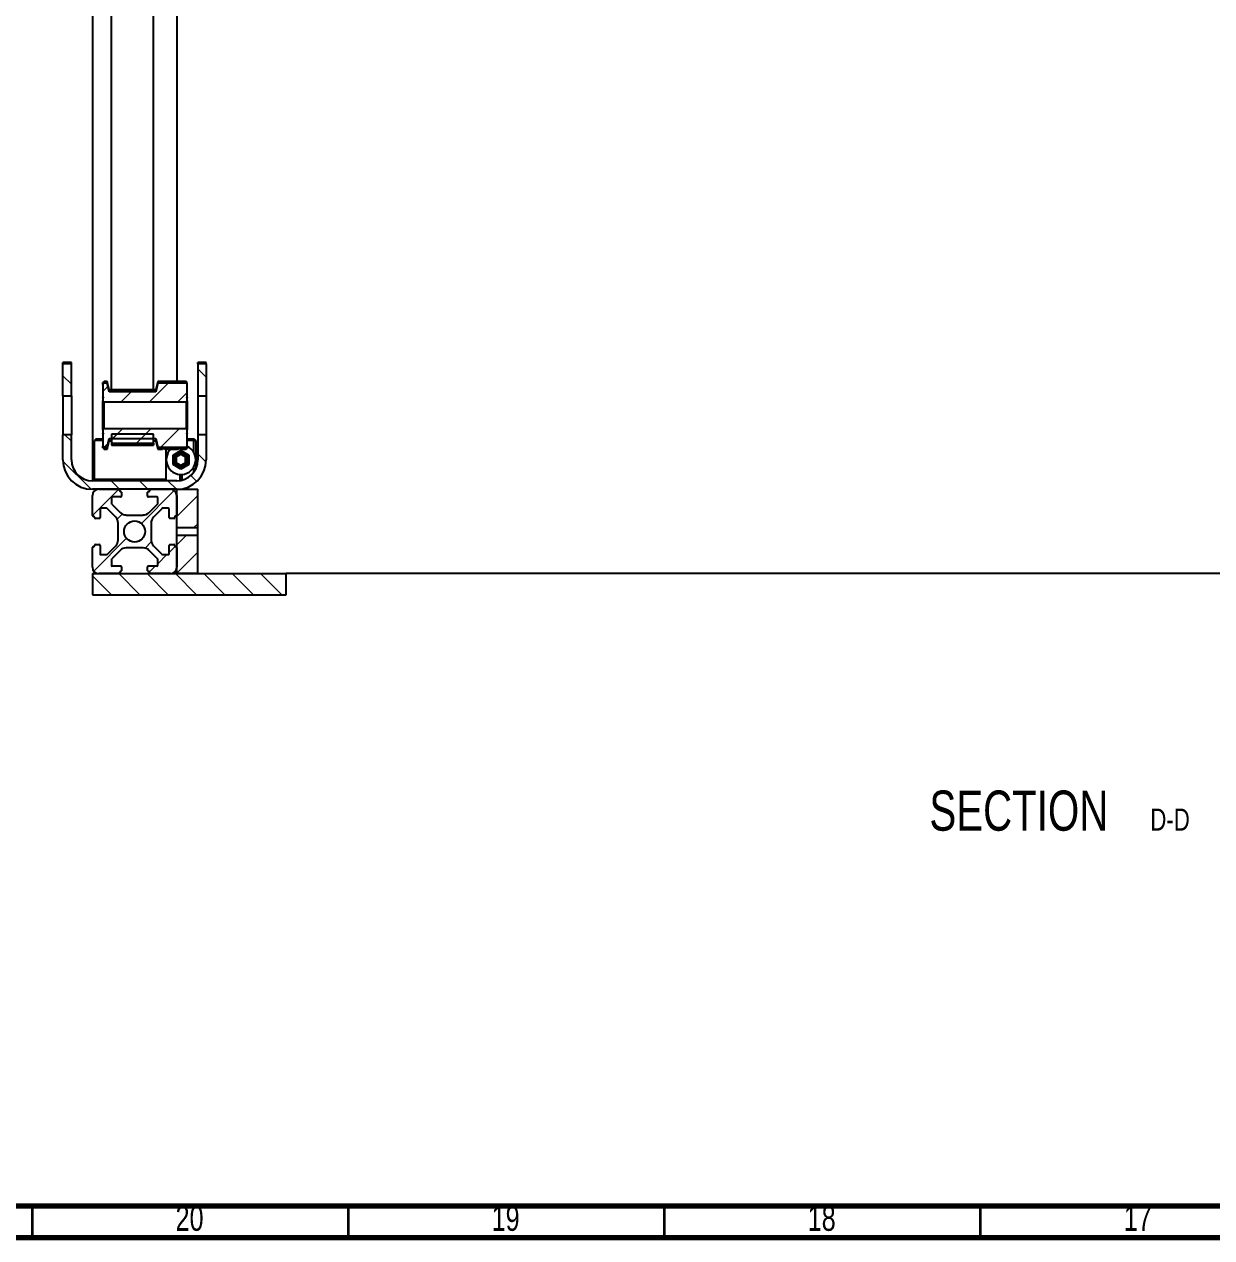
# Model space of a CAD drawing. Header units: millimetres. Extents: x -300 to 1184, y 5 to 1469.
# Drawn here: x 198.3 to 386.1, y 5 to 197 of the extents above; entities that cross this region are included whole.
import ezdxf

# ---------------------------------------------------------------- set-up
doc = ezdxf.new("R2010")
doc.units = ezdxf.units.MM
doc.styles.add('SLDTEXTSTYLE1', font='TXT', dxfattribs={"width": 0.75})

# ---------------------------------------------------------------- blocks, each defined once
blk = doc.blocks.new('SW_NOTE_12')
at = {"color": 0, "linetype": 'Continuous', "lineweight": 0, "attachment_point": 2, "style": 'SLDTEXTSTYLE1'}
for s, insert, char_height in [('SECTION', (17.36, 8.19), 6.35), ('D-D', (41.28, 5.35), 3.5)]:
    blk.add_mtext(s, dxfattribs=dict(at, insert=insert, char_height=char_height))

msp = doc.modelspace()

# ---------------------------------------------------------------- hatches: boundary and pattern name
at = {"linetype": 'Continuous', "lineweight": 18}
h = msp.add_hatch(dxfattribs=at)
h.set_pattern_fill('ANSI31', angle=90, style=0)
h.paths.add_polyline_path([(204.39, 138.2), (205.72, 138.2), (205.72, 143.29), (204.39, 143.29)], flags=0)
h = msp.add_hatch(dxfattribs=at)
h.set_pattern_fill('ANSI31', angle=90, style=0)
h.paths.add_polyline_path([(227.06, 143.29), (225.72, 143.29), (225.72, 138.2), (227.06, 138.2)], flags=0)
h = msp.add_hatch(dxfattribs=at)
h.set_pattern_fill('ANSI31', style=0)
edge = h.paths.add_edge_path(flags=0)
edge.add_line((223.89, 140.19), (219.4, 140.19))
edge.add_spline(control_points=[(219.4, 140.19), (219.29, 139.73), (219.17, 139.27), (219.06, 138.81)], knot_values=[0.010339, 0.010339, 0.010339, 0.010339, 0.012474, 0.012474, 0.012474, 0.012474], weights=[1, 1, 1, 1], degree=3, periodic=0)
edge.add_line((219.06, 138.81), (219.06, 138.83))
edge.add_line((219.06, 138.83), (211.72, 138.83))
edge.add_line((211.72, 138.83), (211.72, 138.81))
edge.add_spline(control_points=[(211.72, 138.81), (211.61, 139.27), (211.5, 139.73), (211.38, 140.19)], knot_values=[0.023632, 0.023632, 0.023632, 0.023632, 0.025751, 0.025751, 0.025751, 0.025751], weights=[1, 1, 1, 1], degree=3, periodic=0)
edge.add_line((211.38, 140.19), (210.89, 140.19))
edge.add_spline(control_points=[(210.89, 140.19), (210.83, 140.13), (210.78, 140.08), (210.72, 140.02)], knot_values=[0.013734, 0.013734, 0.013734, 0.013734, 0.014097, 0.014097, 0.014097, 0.014097], weights=[1, 1, 1, 1], degree=3, periodic=0)
edge.add_line((210.72, 140.02), (210.72, 138.01))
edge.add_line((210.72, 138.01), (210.79, 138.01))
edge.add_line((210.79, 138.01), (210.79, 137.94))
edge.add_line((210.79, 137.94), (210.72, 137.94))
edge.add_line((210.72, 137.94), (210.72, 137.42))
edge.add_spline(control_points=[(210.72, 137.42), (210.78, 137.35), (210.84, 137.28), (210.89, 137.21)], knot_values=[0.00756, 0.00756, 0.00756, 0.00756, 0.007963, 0.007963, 0.007963, 0.007963], weights=[1, 1, 1, 1], degree=3, periodic=0)
edge.add_line((210.89, 137.21), (223.89, 137.21))
edge.add_spline(control_points=[(223.89, 137.21), (223.95, 137.28), (224, 137.35), (224.06, 137.42)], knot_values=[0.015001, 0.015001, 0.015001, 0.015001, 0.015402, 0.015402, 0.015402, 0.015402], weights=[1, 1, 1, 1], degree=3, periodic=0)
edge.add_line((224.06, 137.42), (224.06, 137.94))
edge.add_line((224.06, 137.94), (223.99, 137.94))
edge.add_line((223.99, 137.94), (223.99, 138.01))
edge.add_line((223.99, 138.01), (224.06, 138.01))
edge.add_line((224.06, 138.01), (224.06, 140.02))
edge.add_spline(control_points=[(224.06, 140.02), (224, 140.08), (223.95, 140.13), (223.89, 140.19)], knot_values=[0.032363, 0.032363, 0.032363, 0.032363, 0.032725, 0.032725, 0.032725, 0.032725], weights=[1, 1, 1, 1], degree=3, periodic=0)
h = msp.add_hatch(dxfattribs=at)
h.set_pattern_fill('ANSI31', style=0)
edge = h.paths.add_edge_path(flags=0)
edge.add_line((219.06, 131.43), (219.06, 131.44))
edge.add_spline(control_points=[(219.06, 131.44), (219.17, 130.98), (219.29, 130.52), (219.4, 130.06)], knot_values=[0.023632, 0.023632, 0.023632, 0.023632, 0.025751, 0.025751, 0.025751, 0.025751], weights=[1, 1, 1, 1], degree=3, periodic=0)
edge.add_line((219.4, 130.06), (223.89, 130.06))
edge.add_spline(control_points=[(223.89, 130.06), (223.95, 130.12), (224, 130.18), (224.06, 130.24)], knot_values=[0.013734, 0.013734, 0.013734, 0.013734, 0.014097, 0.014097, 0.014097, 0.014097], weights=[1, 1, 1, 1], degree=3, periodic=0)
edge.add_line((224.06, 130.24), (224.06, 132.24))
edge.add_line((224.06, 132.24), (223.99, 132.24))
edge.add_line((223.99, 132.24), (223.99, 132.32))
edge.add_line((223.99, 132.32), (224.06, 132.32))
edge.add_line((224.06, 132.32), (224.06, 132.83))
edge.add_spline(control_points=[(224.06, 132.83), (224, 132.9), (223.95, 132.97), (223.89, 133.04)], knot_values=[0.00756, 0.00756, 0.00756, 0.00756, 0.007963, 0.007963, 0.007963, 0.007963], weights=[1, 1, 1, 1], degree=3, periodic=0)
edge.add_line((223.89, 133.04), (210.89, 133.04))
edge.add_spline(control_points=[(210.89, 133.04), (210.84, 132.97), (210.78, 132.9), (210.72, 132.83)], knot_values=[0.015001, 0.015001, 0.015001, 0.015001, 0.015402, 0.015402, 0.015402, 0.015402], weights=[1, 1, 1, 1], degree=3, periodic=0)
edge.add_line((210.72, 132.83), (210.72, 132.32))
edge.add_line((210.72, 132.32), (210.79, 132.32))
edge.add_line((210.79, 132.32), (210.79, 132.24))
edge.add_line((210.79, 132.24), (210.72, 132.24))
edge.add_line((210.72, 132.24), (210.72, 130.24))
edge.add_spline(control_points=[(210.72, 130.24), (210.78, 130.18), (210.83, 130.12), (210.89, 130.06)], knot_values=[0.032363, 0.032363, 0.032363, 0.032363, 0.032725, 0.032725, 0.032725, 0.032725], weights=[1, 1, 1, 1], degree=3, periodic=0)
edge.add_line((210.89, 130.06), (211.38, 130.06))
edge.add_spline(control_points=[(211.38, 130.06), (211.5, 130.52), (211.61, 130.98), (211.72, 131.44)], knot_values=[0.010339, 0.010339, 0.010339, 0.010339, 0.012474, 0.012474, 0.012474, 0.012474], weights=[1, 1, 1, 1], degree=3, periodic=0)
edge.add_line((211.72, 131.44), (211.72, 131.43))
edge.add_line((211.72, 131.43), (219.06, 131.43))
h = msp.add_hatch(dxfattribs=at)
h.set_pattern_fill('ANSI31', angle=90, style=0)
edge = h.paths.add_edge_path(flags=0)
edge.add_line((227.06, 132.05), (225.72, 132.05))
edge.add_line((225.72, 132.05), (225.72, 128.08))
edge.add_arc((222.39, 128.08), 3.33, 270, 360, ccw=False)
edge.add_line((222.39, 124.74), (209.06, 124.74))
edge.add_arc((209.06, 128.08), 3.33, 180, 270, ccw=False)
edge.add_line((205.72, 128.08), (205.72, 132.05))
edge.add_line((205.72, 132.05), (204.39, 132.05))
edge.add_line((204.39, 132.05), (204.39, 128.08))
edge.add_arc((209.06, 128.08), 4.67, 180, 270)
edge.add_line((209.06, 123.41), (222.39, 123.41))
edge.add_arc((222.39, 128.08), 4.67, 270, 360)
edge.add_line((227.06, 128.08), (227.06, 132.05))
h = msp.add_hatch(dxfattribs=at)
h.set_pattern_fill('ANSI31', style=0)
h.paths.add_polyline_path([(218.72, 130.69), (218.72, 132.15), (212.06, 132.15), (212.06, 130.69)], flags=0)
h = msp.add_hatch(dxfattribs=at)
h.set_pattern_fill('ANSI31', style=0)
edge = h.paths.add_edge_path(flags=0)
edge.add_arc((211.29, 113.21), 0.133, 270, 315, ccw=False)
edge.add_line((211.29, 113.08), (210.39, 113.08))
edge.add_arc((210.39, 113.21), 0.133, 180, 270, ccw=False)
edge.add_line((210.26, 113.21), (210.26, 114.54))
edge.add_arc((210.12, 114.54), 0.133, 0, 90)
edge.add_line((210.12, 114.68), (209.52, 114.68))
edge.add_arc((209.52, 114.54), 0.133, 90, 180)
edge.add_line((209.39, 114.54), (209.39, 114.48))
edge.add_arc((209.26, 114.48), 0.133, 270, 360, ccw=False)
edge.add_line((209.26, 114.34), (209.19, 114.34))
edge.add_arc((209.19, 114.21), 0.133, 90, 180)
edge.add_line((209.06, 114.21), (209.06, 111.08))
edge.add_arc((210.06, 111.08), 1, 180, 270)
edge.add_line((210.06, 110.08), (213.19, 110.08))
edge.add_arc((213.19, 110.21), 0.133, 270, 360)
edge.add_line((213.32, 110.21), (213.32, 110.28))
edge.add_arc((213.46, 110.28), 0.133, 90, 180, ccw=False)
edge.add_line((213.46, 110.41), (213.52, 110.41))
edge.add_arc((213.52, 110.54), 0.133, 270, 360)
edge.add_line((213.66, 110.54), (213.66, 111.14))
edge.add_arc((213.52, 111.14), 0.133, 0, 90)
edge.add_line((213.52, 111.28), (212.19, 111.28))
edge.add_arc((212.19, 111.41), 0.133, 180, 270, ccw=False)
edge.add_line((212.06, 111.41), (212.06, 112.31))
edge.add_arc((212.19, 112.31), 0.133, 135, 180, ccw=False)
edge.add_line((212.1, 112.41), (213.44, 113.75))
edge.add_arc((214.38, 112.81), 1.33, 90, 135, ccw=False)
edge.add_line((214.38, 114.14), (217.06, 114.14))
edge.add_arc((217.06, 112.81), 1.33, 45, 90, ccw=False)
edge.add_line((218.01, 113.75), (219.35, 112.41))
edge.add_arc((219.26, 112.31), 0.133, 0, 45, ccw=False)
edge.add_line((219.39, 112.31), (219.39, 111.41))
edge.add_arc((219.26, 111.41), 0.133, 270, 360, ccw=False)
edge.add_line((219.26, 111.28), (217.92, 111.28))
edge.add_arc((217.92, 111.14), 0.133, 90, 180)
edge.add_line((217.79, 111.14), (217.79, 110.54))
edge.add_arc((217.92, 110.54), 0.133, 180, 270)
edge.add_line((217.92, 110.41), (217.99, 110.41))
edge.add_arc((217.99, 110.28), 0.133, 0, 90, ccw=False)
edge.add_line((218.12, 110.28), (218.12, 110.21))
edge.add_arc((218.26, 110.21), 0.133, 180, 270)
edge.add_line((218.26, 110.08), (221.39, 110.08))
edge.add_arc((221.39, 111.08), 1, 270, 360)
edge.add_line((222.39, 111.08), (222.39, 114.21))
edge.add_arc((222.26, 114.21), 0.133, 0, 90)
edge.add_line((222.26, 114.34), (222.19, 114.34))
edge.add_arc((222.19, 114.48), 0.133, 180, 270, ccw=False)
edge.add_line((222.06, 114.48), (222.06, 114.54))
edge.add_arc((221.92, 114.54), 0.133, 0, 90)
edge.add_line((221.92, 114.68), (221.32, 114.68))
edge.add_arc((221.32, 114.54), 0.133, 90, 180)
edge.add_line((221.19, 114.54), (221.19, 113.21))
edge.add_arc((221.06, 113.21), 0.133, 270, 360, ccw=False)
edge.add_line((221.06, 113.08), (220.15, 113.08))
edge.add_arc((220.15, 113.21), 0.133, 225, 270, ccw=False)
edge.add_line((220.06, 113.12), (218.71, 114.46))
edge.add_arc((219.66, 115.4), 1.33, 180, 225, ccw=False)
edge.add_line((218.32, 115.4), (218.32, 118.08))
edge.add_arc((219.66, 118.08), 1.33, 135, 180, ccw=False)
edge.add_line((218.71, 119.03), (220.06, 120.37))
edge.add_arc((220.15, 120.28), 0.133, 90, 135, ccw=False)
edge.add_line((220.15, 120.41), (221.06, 120.41))
edge.add_arc((221.06, 120.28), 0.133, 0, 90, ccw=False)
edge.add_line((221.19, 120.28), (221.19, 118.94))
edge.add_arc((221.32, 118.94), 0.133, 180, 270)
edge.add_line((221.32, 118.81), (221.92, 118.81))
edge.add_arc((221.92, 118.94), 0.133, 270, 360)
edge.add_line((222.06, 118.94), (222.06, 119.01))
edge.add_arc((222.19, 119.01), 0.133, 90, 180, ccw=False)
edge.add_line((222.19, 119.14), (222.26, 119.14))
edge.add_arc((222.26, 119.28), 0.133, 270, 360)
edge.add_line((222.39, 119.28), (222.39, 122.41))
edge.add_arc((221.39, 122.41), 1, 0, 90)
edge.add_line((221.39, 123.41), (218.26, 123.41))
edge.add_arc((218.26, 123.28), 0.133, 90, 180)
edge.add_line((218.12, 123.28), (218.12, 123.21))
edge.add_arc((217.99, 123.21), 0.133, 270, 360, ccw=False)
edge.add_line((217.99, 123.08), (217.92, 123.08))
edge.add_arc((217.92, 122.94), 0.133, 90, 180)
edge.add_line((217.79, 122.94), (217.79, 122.34))
edge.add_arc((217.92, 122.34), 0.133, 180, 270)
edge.add_line((217.92, 122.21), (219.26, 122.21))
edge.add_arc((219.26, 122.08), 0.133, 0, 90, ccw=False)
edge.add_line((219.39, 122.08), (219.39, 121.17))
edge.add_arc((219.26, 121.17), 0.133, 315, 360, ccw=False)
edge.add_line((219.35, 121.08), (218.01, 119.73))
edge.add_arc((217.06, 120.68), 1.33, 270, 315, ccw=False)
edge.add_line((217.06, 119.34), (214.38, 119.34))
edge.add_arc((214.38, 120.68), 1.33, 225, 270, ccw=False)
edge.add_line((213.44, 119.73), (212.1, 121.08))
edge.add_arc((212.19, 121.17), 0.133, 180, 225, ccw=False)
edge.add_line((212.06, 121.17), (212.06, 122.08))
edge.add_arc((212.19, 122.08), 0.133, 90, 180, ccw=False)
edge.add_line((212.19, 122.21), (213.52, 122.21))
edge.add_arc((213.52, 122.34), 0.133, 270, 360)
edge.add_line((213.66, 122.34), (213.66, 122.94))
edge.add_arc((213.52, 122.94), 0.133, 0, 90)
edge.add_line((213.52, 123.08), (213.46, 123.08))
edge.add_arc((213.46, 123.21), 0.133, 180, 270, ccw=False)
edge.add_line((213.32, 123.21), (213.32, 123.28))
edge.add_arc((213.19, 123.28), 0.133, 0, 90)
edge.add_line((213.19, 123.41), (210.06, 123.41))
edge.add_arc((210.06, 122.41), 1, 90, 180)
edge.add_line((209.06, 122.41), (209.06, 119.28))
edge.add_arc((209.19, 119.28), 0.133, 180, 270)
edge.add_line((209.19, 119.14), (209.26, 119.14))
edge.add_arc((209.26, 119.01), 0.133, 0, 90, ccw=False)
edge.add_line((209.39, 119.01), (209.39, 118.94))
edge.add_arc((209.52, 118.94), 0.133, 180, 270)
edge.add_line((209.52, 118.81), (210.12, 118.81))
edge.add_arc((210.12, 118.94), 0.133, 270, 360)
edge.add_line((210.26, 118.94), (210.26, 120.28))
edge.add_arc((210.39, 120.28), 0.133, 90, 180, ccw=False)
edge.add_line((210.39, 120.41), (211.29, 120.41))
edge.add_arc((211.29, 120.28), 0.133, 45, 90, ccw=False)
edge.add_line((211.39, 120.37), (212.73, 119.03))
edge.add_arc((211.79, 118.08), 1.33, 0, 45, ccw=False)
edge.add_line((213.12, 118.08), (213.12, 115.4))
edge.add_arc((211.79, 115.4), 1.33, 315, 360, ccw=False)
edge.add_line((212.73, 114.46), (211.39, 113.12))
edge = h.paths.add_edge_path(flags=0)
edge.add_arc((215.72, 116.74), 1.67, 0, 360)
h = msp.add_hatch(dxfattribs=at)
h.set_pattern_fill('ANSI31', style=0)
h.paths.add_polyline_path([(225.72, 123.41), (222.39, 123.41), (222.39, 117.35), (225.72, 117.35)], flags=0)
h = msp.add_hatch(dxfattribs=at)
h.set_pattern_fill('ANSI31', style=0)
h.paths.add_polyline_path([(222.39, 110.08), (225.72, 110.08), (225.72, 116.13), (222.39, 116.13)], flags=0)
h = msp.add_hatch(dxfattribs=at)
h.set_pattern_fill('ANSI31', angle=90, style=0)
h.paths.add_polyline_path([(239.71, 110.08), (209.06, 110.08), (209.06, 106.74), (239.71, 106.74)], flags=0)

# ---------------------------------------------------------------- linework, layer by layer
at = {"color": 7, "linetype": 'Continuous', "lineweight": 25}
for p, q in [((212.06, 139.17), (212.06, 350.67)), ((218.72, 139.17), (218.72, 350.67)), ((209.06, 275.4), (209.06, 124.74)), ((222.39, 275.4), (222.39, 140.46)), ((205.72, 143.46), (204.39, 143.46)), ((204.39, 143.29), (204.39, 143.46)), ((205.72, 143.29), (204.39, 143.29)), ((204.39, 138.2), (204.39, 143.29)), ((205.72, 143.29), (205.72, 143.46)), ((205.72, 138.2), (205.72, 143.29)), ((227.06, 143.46), (225.72, 143.46)), ((225.72, 143.29), (225.72, 143.46)), ((227.06, 143.29), (225.72, 143.29)), ((225.72, 143.29), (225.72, 138.2)), ((227.06, 143.29), (227.06, 143.46)), ((227.06, 143.29), (227.06, 138.2)), ((210.89, 140.46), (210.72, 140.29)), ((210.72, 140.02), (210.72, 140.29)), ((210.89, 140.19), (210.72, 140.02)), ((211.38, 140.46), (210.89, 140.46)), ((210.89, 140.19), (210.89, 140.46)), ((211.38, 140.19), (210.89, 140.19)), ((211.72, 139.17), (211.38, 140.46)), ((211.38, 140.46), (211.38, 140.19)), ((211.72, 138.81), (211.38, 140.19)), ((219.4, 140.46), (219.06, 139.17)), ((219.4, 140.19), (219.06, 138.81)), ((223.89, 140.46), (219.4, 140.46)), ((219.4, 140.46), (219.4, 140.19)), ((223.89, 140.19), (219.4, 140.19)), ((224.06, 140.29), (223.89, 140.46)), ((223.89, 140.19), (223.89, 140.46)), ((224.06, 140.02), (223.89, 140.19)), ((224.06, 140.02), (224.06, 140.29)), ((210.72, 140.02), (210.72, 138.01)), ((219.06, 139.17), (211.72, 139.17)), ((211.72, 139.13), (211.72, 139.08)), ((211.72, 138.82), (211.72, 139.08)), ((211.72, 138.83), (211.72, 138.81)), ((219.06, 138.83), (211.72, 138.83)), ((219.06, 139.13), (219.06, 139.17)), ((219.06, 139.08), (219.06, 138.82)), ((219.06, 138.83), (219.06, 138.81)), ((224.06, 138.01), (224.06, 140.02)), ((204.39, 138.2), (205.72, 138.2)), ((204.39, 138.2), (204.39, 132.05)), ((205.72, 138.2), (205.72, 132.05)), ((210.79, 138.01), (210.72, 138.01)), ((210.72, 137.94), (210.72, 138.01)), ((210.72, 137.94), (210.72, 137.42)), ((210.79, 137.94), (210.72, 137.94)), ((210.89, 137.21), (210.72, 137.42)), ((210.72, 132.83), (210.72, 137.42)), ((210.79, 138.01), (210.79, 137.94)), ((223.89, 137.21), (210.89, 137.21)), ((210.89, 133.04), (210.89, 137.21)), ((224.06, 137.42), (223.89, 137.21)), ((223.89, 137.21), (223.89, 133.03)), ((224.06, 138.01), (223.99, 138.01)), ((223.99, 137.94), (223.99, 138.01)), ((224.06, 137.94), (223.99, 137.94)), ((224.06, 138.01), (224.06, 137.94)), ((224.06, 137.42), (224.06, 137.94)), ((224.06, 137.42), (224.06, 132.83)), ((225.72, 138.2), (227.06, 138.2)), ((225.72, 138.2), (225.72, 132.05)), ((227.06, 138.2), (227.06, 132.05)), ((210.72, 132.83), (210.89, 133.04)), ((210.72, 132.83), (210.72, 132.32)), ((210.89, 133.04), (223.89, 133.04)), ((223.89, 133.04), (224.06, 132.83)), ((224.06, 132.32), (224.06, 132.83)), ((205.72, 132.05), (204.39, 132.05)), ((204.39, 128.08), (204.39, 132.05)), ((205.72, 128.08), (205.72, 132.05)), ((209.66, 131.41), (209.39, 131.14)), ((209.55, 131.14), (209.39, 131.14)), ((209.39, 125.01), (209.39, 131.14)), ((210.72, 131.14), (209.55, 131.14)), ((209.66, 131.41), (209.8, 131.41)), ((209.8, 131.41), (210.72, 131.41)), ((210.72, 132.24), (210.72, 132.32)), ((210.72, 132.32), (210.79, 132.32)), ((210.72, 132.24), (210.79, 132.24)), ((210.72, 132.24), (210.72, 130.24)), ((210.79, 132.32), (210.79, 132.24)), ((211.38, 130.06), (211.72, 131.44)), ((211.38, 129.79), (211.72, 131.08)), ((211.72, 131.44), (211.72, 131.43)), ((211.72, 131.43), (211.72, 131.17)), ((211.72, 131.43), (219.06, 131.43)), ((211.72, 131.08), (212.06, 131.08)), ((212.06, 132.15), (212.06, 130.69)), ((218.72, 132.15), (212.06, 132.15)), ((212.06, 130.69), (218.72, 130.69)), ((212.06, 130.69), (212.06, 130.38)), ((218.72, 130.69), (218.72, 132.15)), ((218.72, 131.08), (219.06, 131.08)), ((218.72, 130.69), (218.72, 130.38)), ((219.06, 131.44), (219.4, 130.06)), ((219.06, 131.44), (219.06, 131.43)), ((219.06, 131.43), (219.06, 131.17)), ((219.06, 131.08), (219.4, 129.79)), ((223.99, 132.32), (224.06, 132.32)), ((223.99, 132.24), (223.99, 132.32)), ((223.99, 132.24), (224.06, 132.24)), ((224.06, 132.32), (224.06, 132.24)), ((224.06, 130.24), (224.06, 132.24)), ((224.06, 131.41), (225.12, 131.41)), ((225.12, 131.14), (224.06, 131.14)), ((225.12, 131.14), (225.12, 131.41)), ((225.39, 131.14), (225.12, 131.41)), ((225.12, 129.16), (225.12, 131.14)), ((225.12, 131.14), (225.39, 131.14)), ((225.39, 131.14), (225.39, 126.62)), ((227.06, 132.05), (225.72, 132.05)), ((225.72, 132.05), (225.72, 128.08)), ((227.06, 132.05), (227.06, 128.08)), ((210.72, 130.24), (210.89, 130.06)), ((210.72, 129.96), (210.72, 130.24)), ((210.72, 129.96), (210.89, 129.79)), ((210.89, 129.79), (210.89, 130.06)), ((210.89, 130.06), (211.38, 130.06)), ((210.89, 129.79), (211.38, 129.79)), ((211.38, 130.06), (211.38, 129.79)), ((212.06, 130.38), (218.72, 130.38)), ((219.4, 130.06), (219.4, 129.79)), ((219.4, 130.06), (223.89, 130.06)), ((219.4, 129.79), (220.13, 129.79)), ((220.53, 129.95), (220.39, 129.87)), ((220.39, 129.85), (220.49, 129.79)), ((220.49, 129.79), (222.62, 129.79)), ((220.72, 125.01), (220.72, 129.79)), ((221.8, 128.8), (223.06, 129.53)), ((221.8, 127.35), (221.8, 128.8)), ((222.06, 128.65), (221.8, 128.8)), ((223.06, 129.23), (222.06, 128.65)), ((222.06, 128.65), (222.06, 127.5)), ((222.32, 128.5), (222.06, 128.65)), ((223.06, 128.93), (222.32, 128.5)), ((222.59, 129.78), (222.6, 129.79)), ((222.62, 129.79), (222.66, 129.81)), ((223, 129.79), (223.89, 129.79)), ((223.06, 129.53), (224.32, 128.8)), ((223.06, 129.23), (223.06, 129.53)), ((224.06, 128.65), (223.06, 129.23)), ((223.06, 129.23), (223.06, 128.93)), ((223.8, 128.5), (223.06, 128.93)), ((224.06, 128.65), (223.8, 128.5)), ((223.89, 130.06), (224.06, 130.24)), ((223.89, 129.79), (223.89, 130.06)), ((223.89, 129.79), (224.06, 129.96)), ((224.06, 129.96), (224.06, 130.24)), ((224.06, 128.65), (224.32, 128.8)), ((224.06, 127.5), (224.06, 128.65)), ((224.32, 128.8), (224.32, 127.35)), ((221.8, 127.35), (222.06, 127.5)), ((223.06, 126.62), (221.8, 127.35)), ((222.32, 127.65), (222.06, 127.5)), ((222.06, 127.5), (223.06, 126.92)), ((222.32, 128.5), (222.32, 127.65)), ((222.32, 127.65), (223.06, 127.22)), ((223.06, 127.22), (223.8, 127.65)), ((223.06, 126.92), (224.06, 127.5)), ((224.32, 127.35), (223.06, 126.62)), ((223.06, 127.22), (223.06, 126.92)), ((223.06, 126.62), (223.06, 126.92)), ((223.8, 127.65), (223.8, 128.5)), ((224.06, 127.5), (223.8, 127.65)), ((224.32, 127.35), (224.06, 127.5)), ((225.12, 126.17), (225.12, 126.99)), ((209.39, 125.01), (209.55, 125.01)), ((209.66, 124.74), (209.39, 125.01)), ((209.55, 125.01), (212.55, 125.01)), ((212.55, 125.01), (218.9, 125.01)), ((218.9, 125.01), (220.72, 125.01)), ((220.72, 125.01), (220.44, 124.74)), ((222.9, 125.75), (222.9, 124.78)), ((223.06, 125.74), (223.06, 124.81)), ((223.21, 125.75), (223.21, 124.85)), ((222.39, 124.74), (209.06, 124.74)), ((222.39, 123.41), (209.06, 123.41)), ((210.06, 123.41), (213.19, 123.41)), ((213.32, 123.28), (213.32, 123.21)), ((213.46, 123.08), (213.52, 123.08)), ((213.66, 122.94), (213.66, 122.34)), ((217.79, 122.34), (217.79, 122.94)), ((217.92, 123.08), (217.99, 123.08)), ((218.12, 123.21), (218.12, 123.28)), ((218.26, 123.41), (221.39, 123.41)), ((222.39, 117.35), (222.39, 123.41)), ((222.39, 123.41), (225.72, 123.41)), ((223.06, 123.46), (223.06, 123.41)), ((225.72, 117.35), (225.72, 123.41)), ((209.06, 119.28), (209.06, 122.41)), ((212.06, 122.08), (212.06, 121.17)), ((212.1, 121.08), (213.44, 119.73)), ((213.52, 122.21), (212.19, 122.21)), ((219.26, 122.21), (217.92, 122.21)), ((218.01, 119.73), (219.35, 121.08)), ((219.39, 121.17), (219.39, 122.08)), ((222.39, 122.41), (222.39, 119.28)), ((209.26, 119.14), (209.19, 119.14)), ((210.26, 120.28), (210.26, 118.94)), ((211.29, 120.41), (210.39, 120.41)), ((212.73, 119.03), (211.39, 120.37)), ((214.38, 119.34), (217.06, 119.34)), ((220.06, 120.37), (218.71, 119.03)), ((221.06, 120.41), (220.15, 120.41)), ((221.19, 118.94), (221.19, 120.28)), ((222.26, 119.14), (222.19, 119.14)), ((209.39, 118.94), (209.39, 119.01)), ((210.12, 118.81), (209.52, 118.81)), ((213.12, 115.4), (213.12, 118.08)), ((218.32, 118.08), (218.32, 115.4)), ((221.92, 118.81), (221.32, 118.81)), ((222.06, 119.01), (222.06, 118.94)), ((222.39, 117.35), (225.72, 117.35)), ((222.39, 116.13), (222.39, 117.35)), ((225.72, 116.13), (225.72, 117.35)), ((225.72, 116.13), (222.39, 116.13)), ((222.39, 110.08), (222.39, 116.13)), ((225.72, 110.08), (225.72, 116.13)), ((209.06, 111.08), (209.06, 114.21)), ((209.19, 114.34), (209.26, 114.34)), ((209.39, 114.48), (209.39, 114.54)), ((209.52, 114.68), (210.12, 114.68)), ((210.26, 114.54), (210.26, 113.21)), ((211.39, 113.12), (212.73, 114.46)), ((213.44, 113.75), (212.1, 112.41)), ((217.06, 114.14), (214.38, 114.14)), ((219.35, 112.41), (218.01, 113.75)), ((218.71, 114.46), (220.06, 113.12)), ((221.19, 113.21), (221.19, 114.54)), ((221.32, 114.68), (221.92, 114.68)), ((222.06, 114.54), (222.06, 114.48)), ((222.19, 114.34), (222.26, 114.34)), ((222.39, 114.21), (222.39, 111.08)), ((210.39, 113.08), (211.29, 113.08)), ((212.06, 112.31), (212.06, 111.41)), ((219.39, 111.41), (219.39, 112.31)), ((220.15, 113.08), (221.06, 113.08)), ((209.06, 110.08), (239.71, 110.08)), ((209.06, 110.08), (209.06, 106.74)), ((213.19, 110.08), (210.06, 110.08)), ((212.19, 111.28), (213.52, 111.28)), ((213.32, 110.28), (213.32, 110.21)), ((213.52, 110.41), (213.46, 110.41)), ((213.66, 111.14), (213.66, 110.54)), ((217.79, 110.54), (217.79, 111.14)), ((217.92, 111.28), (219.26, 111.28)), ((217.99, 110.41), (217.92, 110.41)), ((218.12, 110.21), (218.12, 110.28)), ((221.39, 110.08), (218.26, 110.08)), ((225.72, 110.08), (222.39, 110.08)), ((239.71, 106.74), (239.71, 110.08)), ((482.4, 110.08), (239.71, 110.08)), ((209.06, 106.74), (239.71, 106.74))]:
    msp.add_line(p, q, dxfattribs=at)
at = {"color": 7, "linetype": 'Continuous', "lineweight": 70}
for p, q in [((1179, 10), (20, 10)), ((1184, 5), (15, 5))]:
    msp.add_line(p, q, dxfattribs=at)
at = {"color": 7, "linetype": 'Continuous', "lineweight": 35}
for p, q in [((199.5, 10), (199.5, 5)), ((249.5, 10), (249.5, 5)), ((299.5, 10), (299.5, 5)), ((349.5, 10), (349.5, 5))]:
    msp.add_line(p, q, dxfattribs=at)
at = {"color": 7, "linetype": 'Continuous', "lineweight": 25}
msp.add_circle((215.72, 116.74), 1.67, dxfattribs=at)
for centre, radius, start, end in [((223.06, 128.08), 2.33, 132.8348, 0), ((223.06, 128.08), 2.33, 0, 64.6231), ((209.06, 128.08), 4.67, 180, 270), ((209.06, 128.08), 3.33, 180, 270), ((222.39, 128.08), 3.33, 270, 0), ((222.39, 128.08), 4.67, 270, 0), ((210.06, 122.41), 1, 90, 180), ((213.19, 123.28), 0.133, 0, 90), ((213.46, 123.21), 0.133, 180, 270), ((213.52, 122.94), 0.133, 0, 90), ((217.92, 122.94), 0.133, 90, 180), ((217.99, 123.21), 0.133, 270, 360), ((218.26, 123.28), 0.133, 90, 180), ((221.39, 122.41), 1, 0, 90), ((212.19, 122.08), 0.133, 90, 180), ((212.19, 121.17), 0.133, 180, 225), ((213.52, 122.34), 0.133, 270, 360), ((217.92, 122.34), 0.133, 180, 270), ((219.26, 122.08), 0.133, 360, 90), ((219.26, 121.17), 0.133, 315, 360), ((209.19, 119.28), 0.133, 180, 270), ((209.26, 119.01), 0.133, 0, 90), ((210.39, 120.28), 0.133, 90, 180), ((211.29, 120.28), 0.133, 45, 90), ((214.38, 120.68), 1.33, 225, 270), ((217.06, 120.68), 1.33, 270, 315), ((220.15, 120.28), 0.133, 90, 135), ((221.06, 120.28), 0.133, 360, 90), ((222.19, 119.01), 0.133, 90, 180), ((222.26, 119.28), 0.133, 270, 360), ((209.52, 118.94), 0.133, 180, 270), ((210.12, 118.94), 0.133, 270, 360), ((211.79, 118.08), 1.33, 0, 45), ((219.66, 118.08), 1.33, 135, 180), ((221.32, 118.94), 0.133, 180, 270), ((221.92, 118.94), 0.133, 270, 360), ((211.79, 115.4), 1.33, 315, 360), ((219.66, 115.4), 1.33, 180, 225), ((209.19, 114.21), 0.133, 90, 180), ((209.26, 114.48), 0.133, 270, 360), ((209.52, 114.54), 0.133, 90, 180), ((210.12, 114.54), 0.133, 0, 90), ((214.38, 112.81), 1.33, 90, 135), ((217.06, 112.81), 1.33, 45, 90), ((221.32, 114.54), 0.133, 90, 180), ((221.92, 114.54), 0.133, 0, 90), ((222.19, 114.48), 0.133, 180, 270), ((222.26, 114.21), 0.133, 0, 90), ((210.39, 113.21), 0.133, 180, 270), ((211.29, 113.21), 0.133, 270, 315), ((212.19, 112.31), 0.133, 135, 180), ((212.19, 111.41), 0.133, 180, 270), ((219.26, 111.41), 0.133, 270, 360), ((219.26, 112.31), 0.133, 360, 45), ((220.15, 113.21), 0.133, 225, 270), ((221.06, 113.21), 0.133, 270, 360), ((210.06, 111.08), 1, 180, 270), ((213.19, 110.21), 0.133, 270, 360), ((213.46, 110.28), 0.133, 90, 180), ((213.52, 111.14), 0.133, 0, 90), ((213.52, 110.54), 0.133, 270, 360), ((217.92, 111.14), 0.133, 90, 180), ((217.92, 110.54), 0.133, 180, 270), ((217.99, 110.28), 0.133, 360, 90), ((218.26, 110.21), 0.133, 180, 270), ((221.39, 111.08), 1, 270, 360)]:
    msp.add_arc(centre, radius, start, end, dxfattribs=at)
for points, knots in [([(223, 129.79), (222.99, 129.8), (222.96, 129.8), (222.73, 129.86), (222.38, 129.93), (221.93, 129.98), (221.44, 130), (220.97, 129.96), (220.56, 129.9), (220.27, 129.83), (220.12, 129.79), (220.13, 129.8), (220.13, 129.8)], [0, 0, 0, 0, 0.100842, 0.204953, 0.310479, 0.418239, 0.525528, 0.629951, 0.735602, 0.845665, 0.948557, 1, 1, 1, 1]), ([(220.5, 129.88), (220.56, 129.89), (220.69, 129.89), (221.01, 129.91), (221.4, 129.92), (221.82, 129.93), (222.07, 129.94), (222.19, 129.95)], [0, 0, 0, 0, 0.178077, 0.384976, 0.594036, 0.803004, 1, 1, 1, 1])]:
    msp.add_open_spline(points, degree=3, knots=knots, dxfattribs=at)

# ---------------------------------------------------------------- block references
at = {"color": 7, "linetype": 'Continuous', "lineweight": 0}
msp.add_blockref('SW_NOTE_12', (338.25, 67.56), dxfattribs=at)

# ---------------------------------------------------------------- texts
at = {"color": 7, "linetype": 'Continuous', "lineweight": 0, "char_height": 3.969, "attachment_point": 2, "style": 'SLDTEXTSTYLE1'}
for s, insert in [('20', (224.42, 10.06)), ('19', (274.42, 10.06)), ('18', (324.42, 10.06)), ('17', (374.42, 10.06))]:
    msp.add_mtext(s, dxfattribs=dict(at, insert=insert))

doc.saveas('drawing.dxf')
